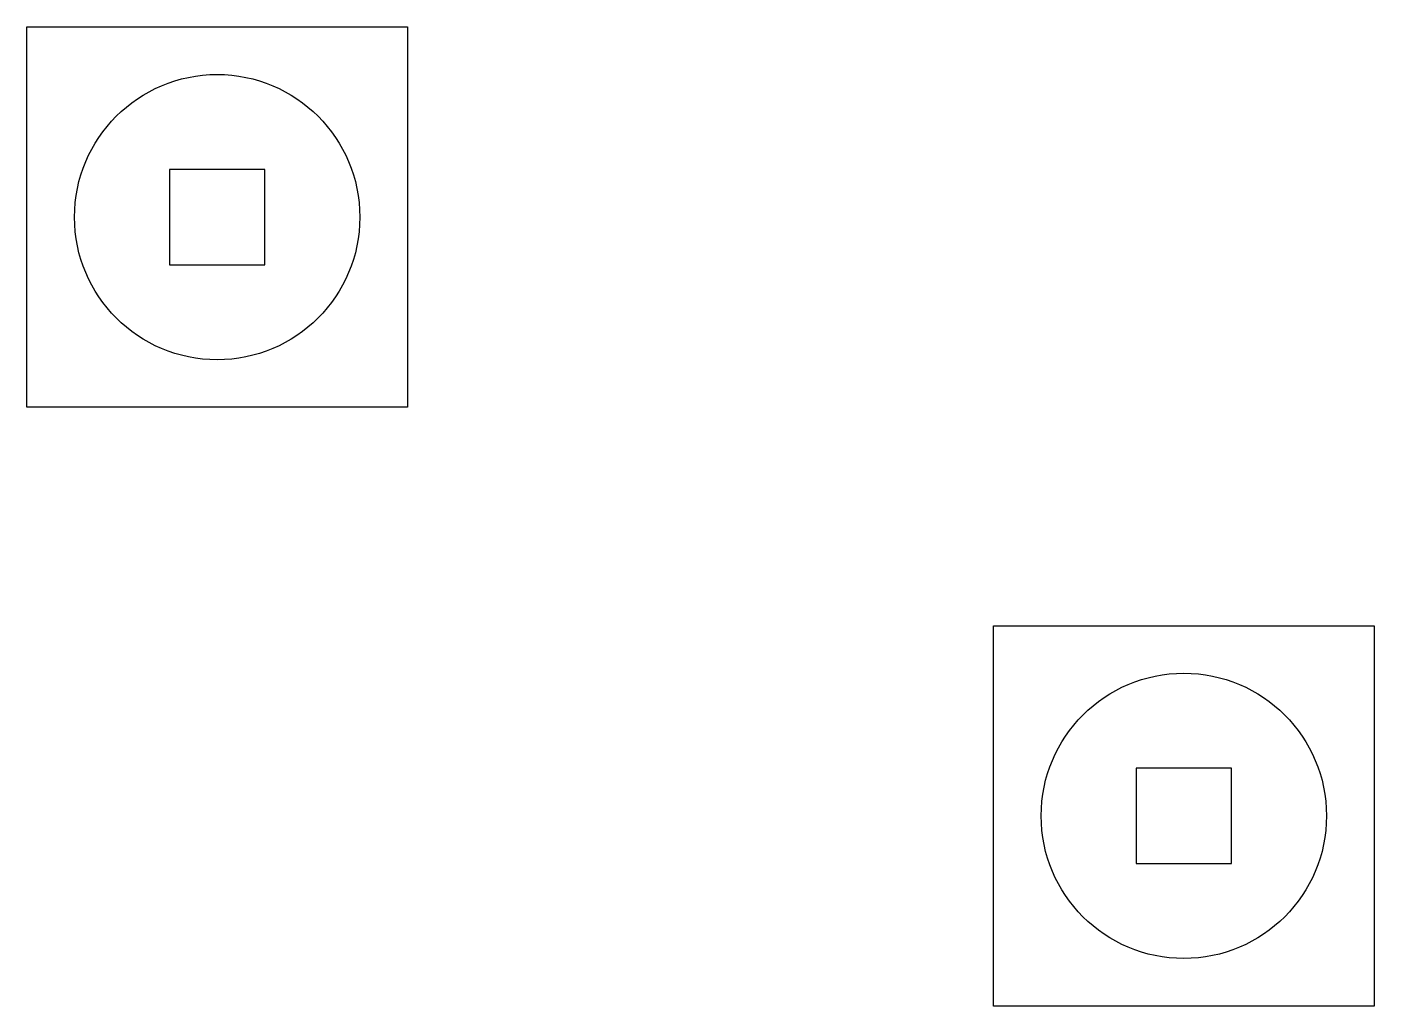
# Model space of a CAD drawing. Header units: millimetres. Extents: x -167 to 400, y 240 to 652.
import ezdxf

# ---------------------------------------------------------------- set-up
doc = ezdxf.new("R2010")
doc.units = ezdxf.units.MM
doc.layers.add('Pagrindinis', color=7, linetype='Continuous', lineweight=30)

msp = doc.modelspace()

# ---------------------------------------------------------------- linework, layer by layer
at = {"layer": 'Pagrindinis'}
for p, q in [((-166.53, 491.86), (-166.53, 651.86)), ((-166.53, 651.86), (-6.53, 651.86)), ((-6.53, 651.86), (-6.53, 491.86)), ((-66.53, 591.86), (-106.53, 591.86)), ((-106.53, 591.86), (-106.53, 551.86)), ((-66.53, 551.86), (-66.53, 591.86)), ((-106.53, 551.86), (-66.53, 551.86)), ((-6.53, 491.86), (-166.53, 491.86)), ((240, 240, 100), (240, 400, 100)), ((240, 400, 100), (400, 400, 100)), ((400, 400, 100), (400, 240, 100)), ((340, 340), (300, 340)), ((300, 340), (300, 300)), ((340, 300), (340, 340)), ((300, 300), (340, 300)), ((400, 240, 100), (240, 240, 100))]:
    msp.add_line(p, q, dxfattribs=at)
for centre in [(-86.53, 571.86), (320, 320, 120)]:
    msp.add_circle(centre, 60, dxfattribs=at)

doc.saveas('drawing.dxf')
